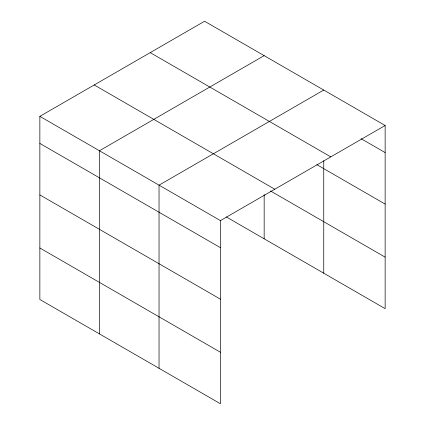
<?xml version="1.0" encoding="UTF-8"?>
<svg xmlns="http://www.w3.org/2000/svg" width="425" height="425" viewBox="0 0 425 425"><rect width="100%" height="100%" fill="white"/><g stroke="black" fill="none" stroke-linecap="round" stroke-linejoin="round"><path stroke-width="0.64" d="M39.854 116.349L220.432 220.602L220.432 403.75L39.854 299.498L39.854 116.349L204.568 21.25L385.146 125.502L385.146 308.651L226.344 216.968M264.159 55.654L99.445 150.753L99.445 333.901M323.749 90.058L159.035 185.157L159.035 368.305M220.432 220.602L385.146 125.502M361.048 138.667L385.146 152.58M150.216 52.631L330.788 156.889M316.875 164.666L385.146 204.085M94.212 84.968L274.784 189.221M270.465 190.937L385.146 257.146M39.854 143.422L220.432 247.679M39.854 194.926L220.432 299.179M39.854 247.993L220.432 352.245M323.749 160.714L323.749 273.206M264.159 194.56L264.159 238.802"/></g></svg>
